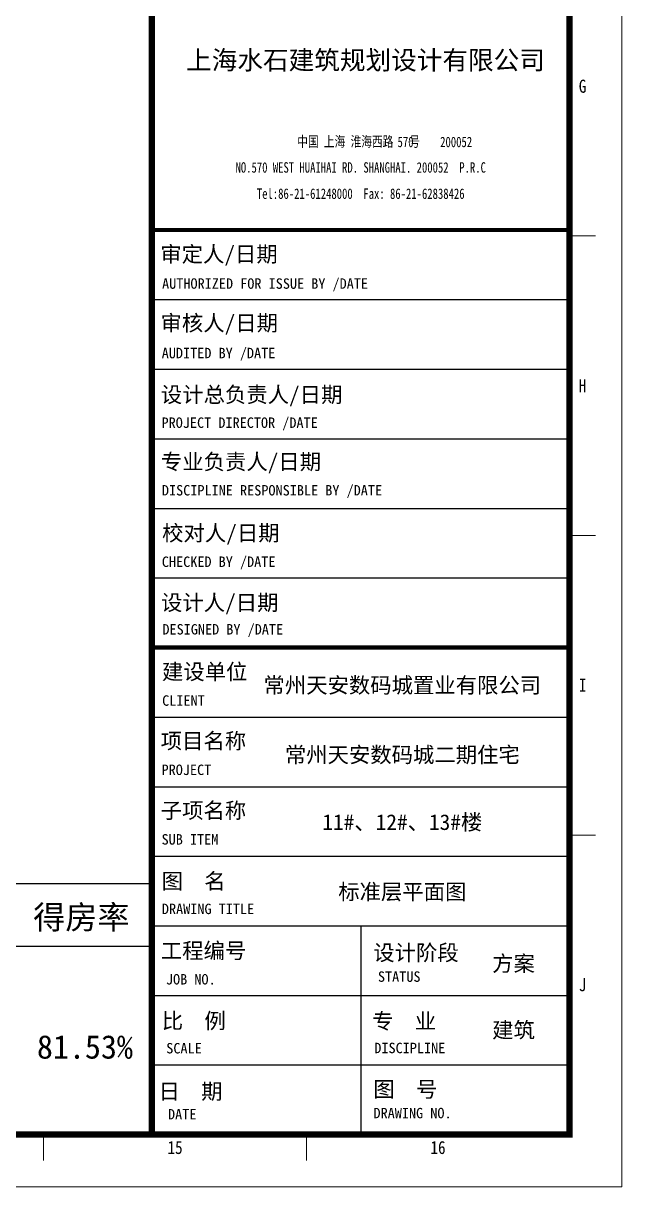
# Model space of a CAD drawing. Extents: x 802298 to 1915382, y -2285475 to -1340051.
# Drawn here: x 1432427 to 1449603, y -2285475 to -2252070 of the extents above; entities that cross this region are included whole.
import ezdxf
from ezdxf.enums import TextEntityAlignment as Align

# ---------------------------------------------------------------- set-up
doc = ezdxf.new("R2010")
doc.units = 0
doc.header["$LTSCALE"] = 1000
doc.header["$MEASUREMENT"] = 0
doc.layers.add('1', color=3, linetype='CONTINUOUS')
doc.layers.add('户型实用率', color=140, linetype='CONTINUOUS')
doc.layers.add('图框', color=7, linetype='CONTINUOUS', lineweight=5)
doc.styles.add('HT', font='SIMHEI.TTF')
doc.styles.add('TKZ1', font='SIMHEI.TTF', dxfattribs={"width": 0.7})
doc.styles.add('图签栏', font='SimSun.ttf')

# ---------------------------------------------------------------- blocks, each defined once
blk = doc.blocks.new('图框')
at = {"layer": '1'}
for p, q in [((-13484, 25470), (-1498, 25470)), ((-13484, 23472), (-1498, 23472)), ((-13484, 21474), (-1498, 21474)), ((-13484, 19477), (-1498, 19477)), ((-13484, 17479), (-1498, 17479)), ((-13484, 13484), (-1498, 13484)), ((-13484, 11486), (-1498, 11486)), ((-13484, 9489), (-1498, 9489)), ((-13484, 7491), (-1498, 7491)), ((-7491, 7491), (-7491, 1498)), ((-13484, 5493), (-1498, 5493)), ((-13484, 3496), (-1498, 3496))]:
    blk.add_line(p, q, dxfattribs=at)
for points, const_width in [([(-13484, 27467), (-1498, 27467)], 120), ([(-13484, 27467), (-1498, 27467)], 99.9), ([(-13484, 15482), (-1498, 15482)], 120)]:
    blk.add_lwpolyline(points, dxfattribs=dict(at, const_width=const_width))
at = {"layer": '图框'}
for p, q in [((0, 0), (0, 88994)), ((-749, 27298), (-1498, 27298)), ((-749, 18698), (-1498, 18698)), ((-749, 10098), (-1498, 10098)), ((-16593, 749), (-16593, 1498)), ((-9045, 749), (-9045, 1498)), ((-126000, 0), (0, 0))]:
    blk.add_line(p, q, dxfattribs=at)
at = {"layer": '图框', "const_width": 180}
blk.add_lwpolyline([(-1498, 87496), (-122254, 87496), (-122254, 1498), (-1498, 1498)], close=True, dxfattribs=at)
blk.add_lwpolyline([(-13484, 87496), (-13484, 1498)], dxfattribs=at)
at = {"layer": '1', "style": '图签栏'}
for s, height, p in [('审定人/日期', 449.5, (-13244, 26551)), ('AUTHORIZED FOR ISSUE BY /DATE', 299.64, (-13192, 25781)), ('审核人/日期', 449.5, (-13236, 24574)), ('AUDITED BY /DATE', 299.64, (-13202, 23786)), ('设计总负责人/日期', 449.5, (-13227, 22518)), ('PROJECT DIRECTOR /DATE', 299.64, (-13208, 21787)), ('专业负责人/日期', 449.5, (-13226, 20591)), ('DISCIPLINE RESPONSIBLE BY /DATE', 299.64, (-13197, 19846)), ('校对人/日期', 449.5, (-13191, 18545)), ('CHECKED BY /DATE', 299.64, (-13199, 17795)), ('设计人/日期', 449.5, (-13223, 16547)), ('DESIGNED BY /DATE', 299.64, (-13183, 15855)), ('建设单位', 449.5, (-13195, 14562)), ('CLIENT', 299.6, (-13189, 13809)), ('项目名称', 449.5, (-13231, 12575)), ('PROJECT', 299.6, (-13207, 11821)), ('子项名称', 449.5, (-13231, 10577)), ('SUB ITEM', 299.6, (-13207, 9823)), ('图  名', 449.5, (-13206, 8549)), ('DRAWING TITLE', 299.64, (-13198, 7827)), ('工程编号', 449.5, (-13228, 6553)), ('设计阶段', 449.5, (-7131, 6495)), ('JOB NO.', 299.6, (-13081, 5806)), ('STATUS', 299.6, (-6997, 5883)), ('比  例', 449.5, (-13200, 4540)), ('专  业', 449.5, (-7165, 4532)), ('SCALE', 299.6, (-13072, 3827)), ('DISCIPLINE', 299.6, (-7101, 3834)), ('日  期', 449.5, (-13296, 2513)), ('图  号', 449.5, (-7128, 2573)), ('DATE', 299.6, (-13022, 1932)), ('DRAWING NO.', 299.64, (-7125, 1965))]:
    blk.add_text(s, height=height, dxfattribs=at).set_placement(p)
at = {"layer": '1', "color": 7, "style": '图签栏'}
for s, height, p in [('常州天安数码城置业有限公司', 449.46, (-6297, 14175)), ('常州天安数码城二期住宅', 449.46, (-6297, 12178)), ('方案', 449.5, (-3106, 6185)), ('建筑', 449.5, (-3106, 4275))]:
    blk.add_text(s, height=height, dxfattribs=at).set_placement(p, align=Align.CENTER)
at = {"layer": '图框', "style": 'TKZ1'}
blk.add_text('上海水石建筑规划设计有限公司', height=539.36, dxfattribs=at).set_placement((-7353, 32357), align=Align.MIDDLE)
for s, height, width, p in [('G', 375, 0.85, (-1124, 31597)), ('中国 上海 淮海西路   号    ', 299.64, 0.75, (-7245, 30014)), ('570     200052 ', 299.64, 0.75, (-5287, 29995)), ('NO.570 WEST HUAIHAI RD. SHANGHAI. 200052  P.R.C', 299.64, 0.75, (-7491, 29265)), ('Tel:86-21-61248000  Fax: 86-21-62838426', 299.64, 0.75, (-7491, 28516)), ('H', 375, 0.85, (-1124, 22998)), ('I', 375, 0.85, (-1124, 14398)), ('J', 375, 0.85, (-1124, 5798)), ('15', 374.6, 0.85, (-12819, 1124)), ('16', 374.6, 0.85, (-5272, 1124))]:
    blk.add_text(s, height=height, dxfattribs=dict(at, width=width)).set_placement(p, align=Align.MIDDLE)

msp = doc.modelspace()

# ---------------------------------------------------------------- linework, layer by layer
at = {"layer": '户型实用率', "color": 3}
for p, q in [((1436118.7, -2276776.3), (1394620.8, -2276776.3)), ((1436118.7, -2283976.3), (1436118.7, -2276776.3)), ((1436118.7, -2278576.3), (1394620.8, -2278576.3)), ((1436118.7, -2283976.3), (1394620.8, -2283976.3))]:
    msp.add_line(p, q, dxfattribs=at)

# ---------------------------------------------------------------- block references
at = {"layer": '图框'}
msp.add_blockref('图框', (1449602.6, -2285474.5), dxfattribs=at)

# ---------------------------------------------------------------- texts
at = {"layer": '1', "color": 7, "style": '图签栏'}
for s, height, p in [('11#、12#、13#楼', 449.465, (1443305.9, -2275231.4)), ('标准层平面图', 449.46, (1443305.9, -2277229.1))]:
    msp.add_text(s, height=height, dxfattribs=at).set_placement(p, align=Align.CENTER)
at = {"layer": '户型实用率', "color": 3, "style": 'HT'}
for s, p in [('得房率', (1432713.7, -2278074.5)), ('81.53%', (1432819.3, -2281797.2))]:
    msp.add_text(s, height=675, rotation=359.99789, dxfattribs=at).set_placement(p)

doc.saveas('drawing.dxf')
